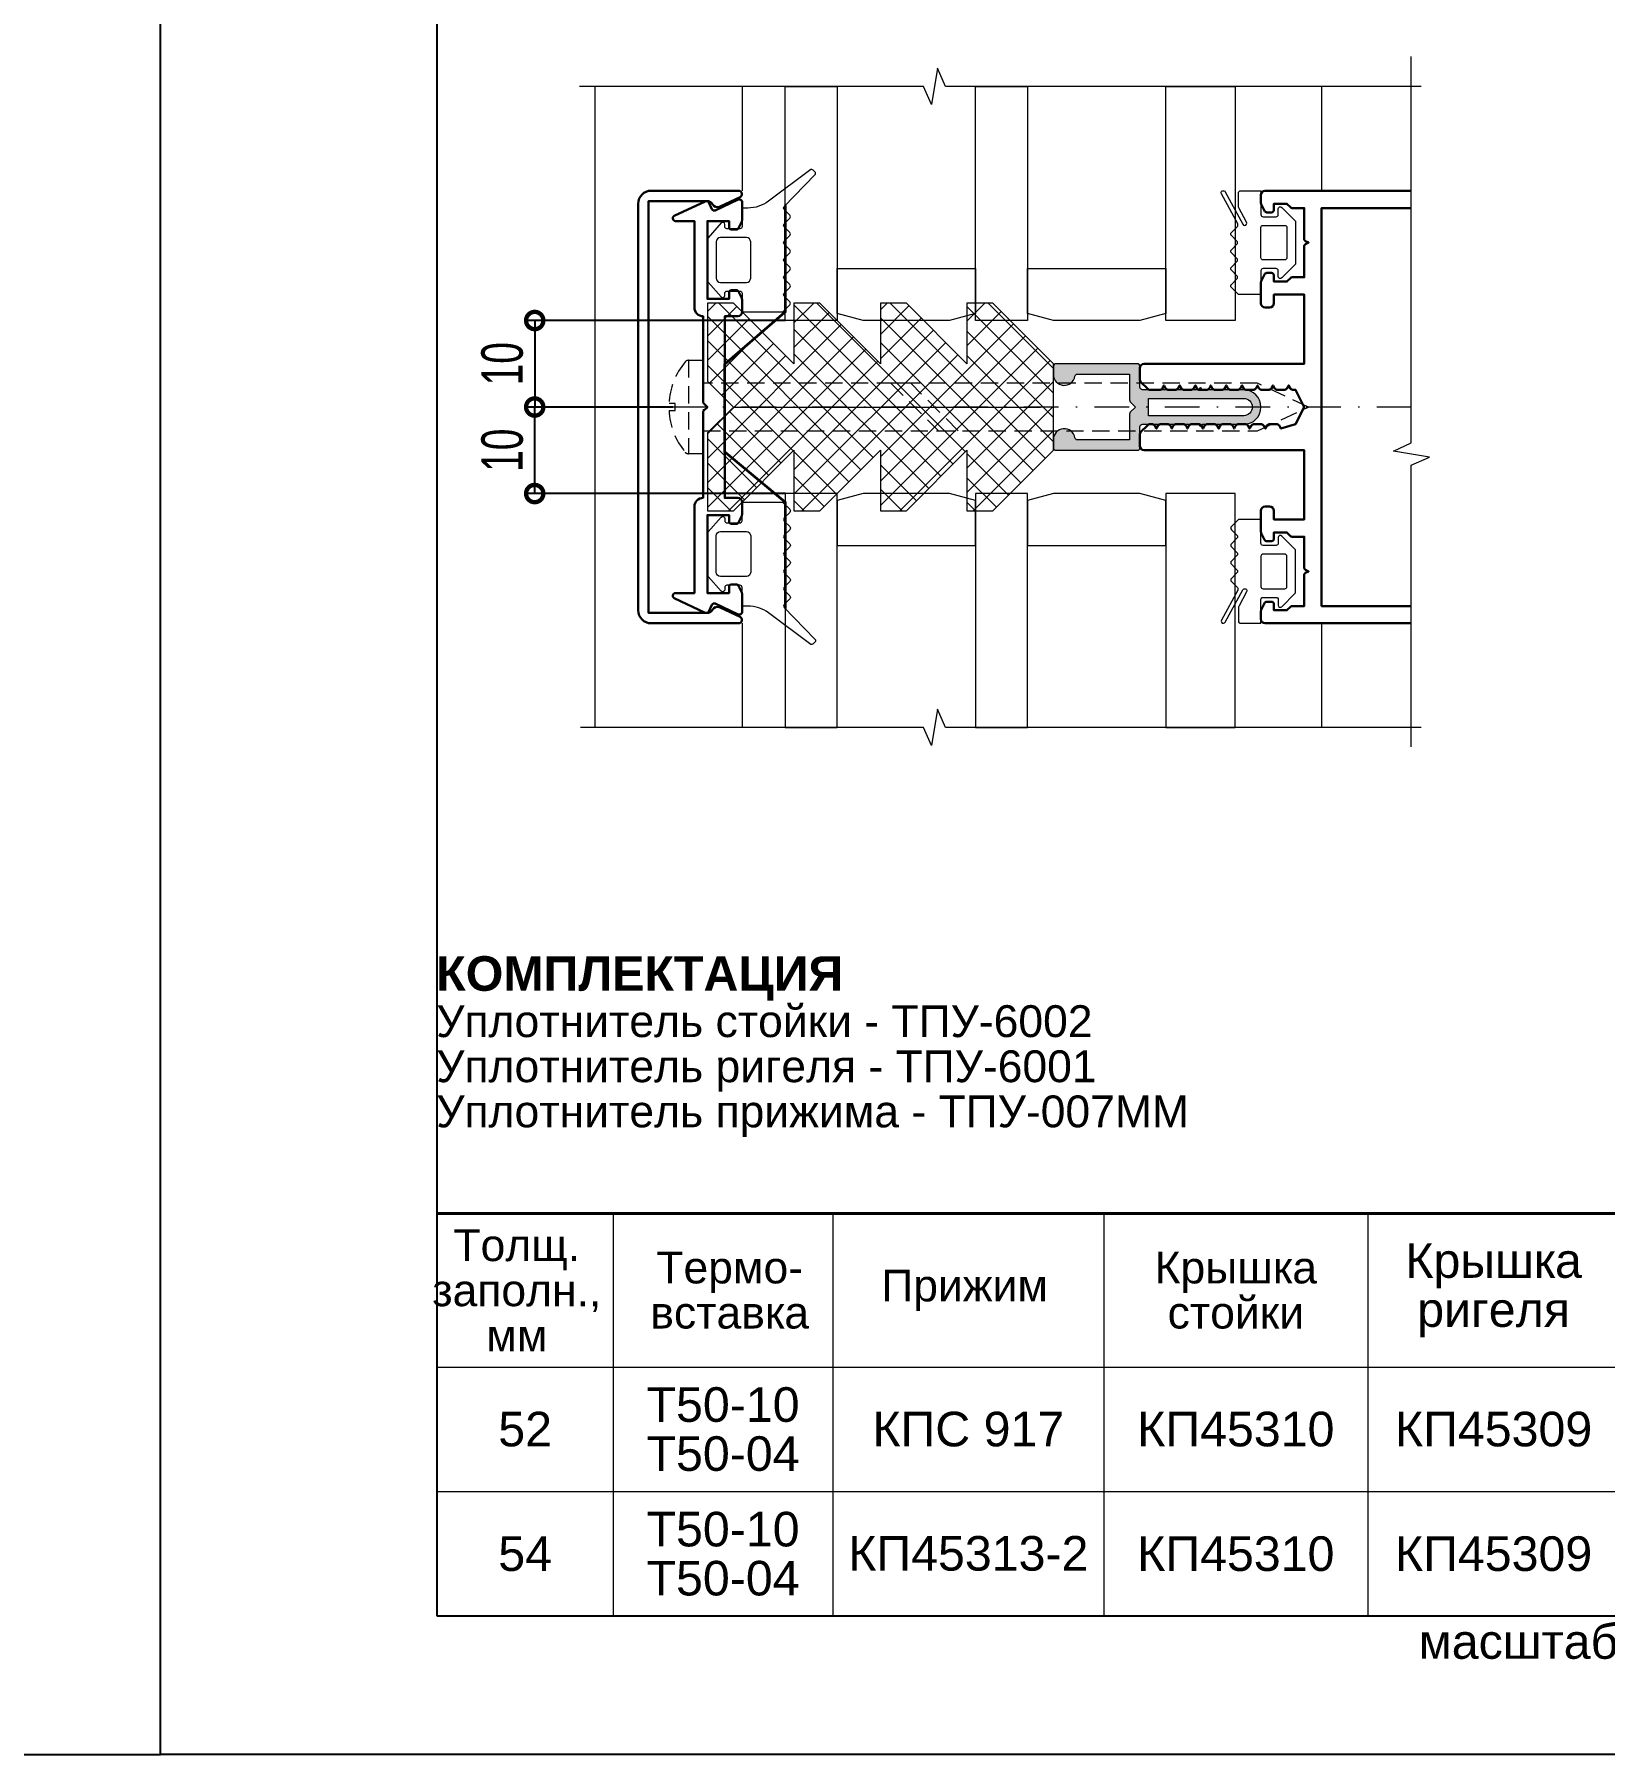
# Model space of a CAD drawing. Extents: x -37 to 8820, y -336 to 478.
# Drawn here: x 2510.9 to 2624.4, y 0 to 124.3 of the extents above; entities that cross this region are included whole.
import ezdxf

# ---------------------------------------------------------------- set-up
doc = ezdxf.new("R2010")
doc.units = 0
doc.header["$LTSCALE"] = 5
doc.linetypes.add('DASHDOT', pattern=[1, 0.5, -0.25, 0, -0.25])
doc.linetypes.add('HIDDEN', pattern=[0.375, 0.25, -0.125])
doc.layers.get('0').update_dxf_attribs({"linetype": 'CONTINUOUS', "lineweight": 30})
doc.layers.get('DEFPOINTS').update_dxf_attribs({"linetype": 'CONTINUOUS'})
for name, color, linetype, lineweight in [('1', 6, 'DASHDOT', 13), ('2', 3, 'HIDDEN', 13), ('Dimentions', 5, 'CONTINUOUS', 15), ('Glass', 5, 'CONTINUOUS', 20), ('Герлен', 7, 'CONTINUOUS', 60), ('Зигзаг', 1, 'CONTINUOUS', 15), ('Конструкции', 252, 'CONTINUOUS', 20), ('Рамки', 1, 'CONTINUOUS', 15), ('Текстовый', 7, 'CONTINUOUS', 9), ('Уплотнители', 1, 'CONTINUOUS', 20), ('Штриховка', 1, 'CONTINUOUS', 5)]:
    doc.layers.add(name, color=color, linetype=linetype, lineweight=lineweight)
doc.layers.add('Скрытые', color=14, linetype='CONTINUOUS', plot=False)
doc.styles.add('3', font='RUSS.SHX', dxfattribs={"width": 0.7, "height": 3})
doc.styles.add('Каталожный', font='arial.ttf', dxfattribs={"height": 2.5})
doc.dimstyles.new('MX1_6', dxfattribs={"dimtxt": 3, "dimasz": 2.5, "dimexe": 0.5, "dimexo": 0, "dimgap": 0.8, "dimtad": 1, "dimlfac": 1.6, "dimdsep": 46, "dimtxsty": '3', "dimcen": 0, "dimclrd": 256, "dimclre": 256, "dimclrt": 256, "dimaunit": 1, "dimadec": 0, "dimazin": 0, "dimtfac": 1, "dimtmove": 0, "dimatfit": 1, "dimfxl": 1, "dimtvp": 1, "dimtolj": 1, "dimtzin": 0, "dimarcsym": 0})

# ---------------------------------------------------------------- blocks, each defined once
blk = doc.blocks.new('_DotSmall')
at = {"color": 0, "linetype": 'ByBlock', "const_width": 0.5}
blk.add_lwpolyline([(-0.0625, 0, 1), (0.0625, 0, 1)], format="xyb", close=True, dxfattribs=at)
blk = doc.blocks.new('*D1251')
at = {"layer": 'DEFPOINTS', "color": 0, "linetype": 'Continuous', "transparency": 16777216}
for p in [(2565.16, 103.6), (2547.05, 97.35), (2557.03, 97.35)]:
    blk.add_point(p, dxfattribs=at)
at = {"layer": 'Dimentions', "linetype": 'Continuous', "lineweight": -2, "transparency": 16777216}
for p, q in [((2565.16, 103.6), (2546.55, 103.6)), ((2547.05, 103.6), (2547.05, 97.35)), ((2557.03, 97.35), (2546.55, 97.35))]:
    blk.add_line(p, q, dxfattribs=at)
at = {"layer": 'Dimentions', "linetype": 'Continuous', "lineweight": -2, "transparency": 16777216, "xscale": 2.5, "yscale": 2.5, "zscale": 2.5}
for p, rotation in [((2547.05, 103.6), 90), ((2547.05, 97.35), 270)]:
    blk.add_blockref('_DotSmall', p, dxfattribs=dict(at, rotation=rotation))
at = {"layer": 'Dimentions', "linetype": 'Continuous', "transparency": 16777216, "insert": (2544.71, 100.48), "char_height": 3, "attachment_point": 5, "rotation": 90, "style": '3'}
blk.add_mtext('\\A1;10', dxfattribs=at)
blk = doc.blocks.new('*D219')
at = {"layer": 'DEFPOINTS', "color": 0, "linetype": 'Continuous', "transparency": 16777216}
for p in [(2547.05, 97.35), (2557.03, 97.35), (2565.16, 91.1)]:
    blk.add_point(p, dxfattribs=at)
at = {"layer": 'Dimentions', "linetype": 'Continuous', "lineweight": -2, "transparency": 16777216}
for p, q in [((2557.03, 97.35), (2546.55, 97.35)), ((2547.05, 91.1), (2547.05, 97.35)), ((2565.16, 91.1), (2546.55, 91.1))]:
    blk.add_line(p, q, dxfattribs=at)
at = {"layer": 'Dimentions', "linetype": 'Continuous', "lineweight": -2, "transparency": 16777216, "xscale": 2.5, "yscale": 2.5, "zscale": 2.5}
for p, rotation in [((2547.05, 97.35), 90), ((2547.05, 91.1), 270)]:
    blk.add_blockref('_DotSmall', p, dxfattribs=dict(at, rotation=rotation))
at = {"layer": 'Dimentions', "linetype": 'Continuous', "transparency": 16777216, "insert": (2544.71, 94.23), "char_height": 3, "attachment_point": 5, "rotation": 90, "style": '3'}
blk.add_mtext('\\A1;10', dxfattribs=at)

msp = doc.modelspace()

# ---------------------------------------------------------------- hatches: boundary and pattern name
at = {"layer": 'Штриховка', "lineweight": 5}
h = msp.add_hatch(dxfattribs=at)
h.set_pattern_fill('NET', color=256, scale=10, angle=-45, style=0)
h.set_pattern_definition([(315, (5272.0057, 5173.15), (0.88388348, 0.88388348), []), (45, (5272.0057, 5173.15), (-0.88388348, 0.88388348), [])])
h.paths.add_polyline_path([(2559.533, 95.476), (2559.533, 89.851), (2561.408, 89.851), (2565.783, 94.226), (2565.783, 89.851), (2567.658, 89.851), (2572.033, 94.226), (2572.033, 89.851), (2573.908, 89.851), (2578.283, 94.226), (2578.283, 89.851), (2580.158, 89.851), (2584.533, 94.226), (2584.533, 100.476), (2580.158, 104.851), (2578.283, 104.851), (2578.283, 100.476), (2573.908, 104.851), (2572.033, 104.851), (2572.033, 100.476), (2567.658, 104.851), (2565.783, 104.851), (2565.783, 100.476), (2561.408, 104.851), (2559.533, 104.851), (2559.533, 99.226), (2561.408, 97.351)])
at = {"layer": 'Штриховка'}
h = msp.add_hatch(color=256, dxfattribs=at)
edge = h.paths.add_edge_path(flags=16)
edge.add_line((2591.4051, 97.976), (2598.2801, 97.976))
edge.add_arc((2598.2801, 97.351), 0.625, -90, 90, ccw=False)
edge.add_line((2598.2801, 96.726), (2591.4051, 96.726))
edge.add_line((2591.4051, 96.726), (2591.4051, 97.976))
edge = h.paths.add_edge_path()
edge.add_arc((2585.3113, 95.0072), 0.7812, 9.281799, 180)
edge.add_line((2584.5301, 95.0072), (2584.5301, 94.4135))
edge.add_arc((2584.7176, 94.4135), 0.1875, 180, 270)
edge.add_line((2584.7176, 94.226), (2590.5926, 94.226))
edge.add_arc((2590.5926, 94.4135), 0.1875, 270, 360)
edge.add_line((2590.7801, 94.4135), (2590.7801, 95.9135))
edge.add_arc((2590.9676, 95.9135), 0.1875, 90, 180, ccw=False)
edge.add_line((2590.9676, 96.101), (2595.0301, 96.101))
edge.add_arc((2595.1551, 96.101), 0.125, 180, 360)
edge.add_line((2595.2801, 96.101), (2598.2801, 96.101))
edge.add_arc((2598.2801, 97.351), 1.25, 270, 450)
edge.add_line((2598.2801, 98.601), (2595.2801, 98.601))
edge.add_arc((2595.1551, 98.601), 0.125, 0, 180)
edge.add_line((2595.0301, 98.601), (2590.9676, 98.601))
edge.add_arc((2590.9676, 98.7885), 0.1875, 180, 270, ccw=False)
edge.add_line((2590.7801, 98.7885), (2590.7801, 100.2885))
edge.add_arc((2590.5926, 100.2885), 0.1875, 0, 90)
edge.add_line((2590.5926, 100.476), (2584.7176, 100.476))
edge.add_arc((2584.7176, 100.2885), 0.1875, 90, 180)
edge.add_line((2584.5301, 100.2885), (2584.5301, 99.6947))
edge.add_arc((2585.3113, 99.6947), 0.7812, 180, 350.718201)
edge.add_arc((2586.2674, 99.5385), 0.1875, 90, 170.718201, ccw=False)
edge.add_line((2586.2674, 99.726), (2590.0301, 99.726))
edge.add_line((2590.0301, 99.726), (2590.0301, 97.8662))
edge.add_arc((2590.2176, 97.8662), 0.1875, 180, 225)
edge.add_line((2590.085, 97.7336), (2590.4676, 97.351))
edge.add_line((2590.4676, 97.351), (2590.085, 96.9684))
edge.add_arc((2590.2176, 96.8358), 0.1875, 135, 180)
edge.add_line((2590.0301, 96.8358), (2590.0301, 94.976))
edge.add_line((2590.0301, 94.976), (2586.2674, 94.976))
edge.add_arc((2586.2674, 95.1635), 0.1875, 189.281799, 270, ccw=False)

# ---------------------------------------------------------------- linework, layer by layer
for points in [[(2554.5301, 82.6635), (2554.5301, 112.0385, -0.41421356), (2555.4676, 112.976), (2561.7801, 112.976, -0.80258485), (2561.8858, 112.4994), (2560.4491, 111.8295, -0.40155944), (2559.8761, 112.0241, 0.27973928), (2559.5434, 112.226), (2555.2801, 112.226), (2555.2801, 82.476), (2559.5434, 82.476, 0.27973928), (2559.8761, 82.6779, -0.40155944), (2560.4491, 82.8725), (2561.8858, 82.2026, -0.80258485), (2561.7801, 81.726), (2555.4676, 81.726, -0.41421356)], [(2559.2176, 90.7886), (2559.2176, 96.9609, -0.19891237), (2559.2725, 97.0935), (2559.5301, 97.3511), (2559.2725, 97.6087, -0.19891237), (2559.2176, 97.7412), (2559.2176, 103.9136, -0.41421356), (2558.5926, 104.5386), (2558.5926, 110.7886), (2557.2176, 110.7886, -0.41421356), (2557.0301, 110.9761), (2557.0301, 110.9951, -0.29147342), (2557.1384, 111.165), (2559.3762, 112.2085, -0.41421356), (2559.6253, 112.1178), (2559.8453, 111.646, 0.41421356), (2560.0945, 111.5553), (2561.7634, 112.3335, -0.54861879), (2562.0301, 112.1636), (2562.0301, 110.8328, -0.11643382), (2562.0103, 110.749), (2561.7694, 110.2672, -0.28407904), (2561.6017, 110.1636), (2561.2801, 110.1636, -0.41421356), (2561.0926, 110.3511), (2561.0926, 110.7886), (2559.5301, 110.7886), (2559.5301, 105.1636), (2561.0926, 105.1636), (2561.0926, 105.6011, -0.41421356), (2561.2801, 105.7886), (2561.6017, 105.7886, -0.28407904), (2561.7694, 105.6849), (2562.0103, 105.2032, -0.11643382), (2562.0301, 105.1193), (2562.0301, 104.2261, -0.41421356), (2561.7176, 103.9136), (2560.7801, 103.9136), (2560.7801, 90.7886), (2561.7176, 90.7886, -0.41421356), (2562.0301, 90.4761), (2562.0301, 89.5828, -0.11643382), (2562.0103, 89.499), (2561.7694, 89.0172, -0.28407904), (2561.6017, 88.9136), (2561.2801, 88.9136, -0.41421356), (2561.0926, 89.1011), (2561.0926, 89.5386), (2559.5301, 89.5386), (2559.5301, 83.9136), (2561.0926, 83.9136), (2561.0926, 84.3511, -0.41421356), (2561.2801, 84.5386), (2561.6017, 84.5386, -0.28407904), (2561.7694, 84.4349), (2562.0103, 83.9532, -0.11643382), (2562.0301, 83.8693), (2562.0301, 82.5386, -0.54861879), (2561.7634, 82.3686), (2560.0945, 83.1468, 0.41421356), (2559.8453, 83.0561), (2559.6253, 82.5843, -0.41421356), (2559.3762, 82.4936), (2557.1384, 83.5371, -0.29147342), (2557.0301, 83.7071), (2557.0301, 83.7261, -0.41421356), (2557.2176, 83.9136), (2558.5926, 83.9136), (2558.5926, 90.1636, -0.41421356)]]:
    msp.add_lwpolyline(points, format="xyb", close=True)
msp.add_lwpolyline([(2610.3952, 81.726), (2599.8426, 81.726, -0.41421356), (2599.5301, 82.0385), (2599.5301, 82.6192, -0.11643382), (2599.5499, 82.7031), (2599.7908, 83.1848, -0.28407904), (2599.9585, 83.2885), (2600.2801, 83.2885, -0.41421356), (2600.4676, 83.101), (2600.4676, 82.6635), (2601.4051, 82.6635), (2601.6627, 82.9211, -0.19891237), (2601.7953, 82.976), (2602.6551, 82.976), (2602.6551, 85.2039, -0.28407904), (2602.7587, 85.3716), (2602.9676, 85.476), (2602.7587, 85.5804, -0.28407904), (2602.6551, 85.7481), (2602.6551, 87.976), (2601.7953, 87.976, -0.19891237), (2601.6627, 88.0309), (2601.4051, 88.2885), (2600.4676, 88.2885), (2600.4676, 87.851, -0.41421356), (2600.2801, 87.6635), (2599.9585, 87.6635, -0.28407904), (2599.7908, 87.7671), (2599.5499, 88.2489, -0.11643382), (2599.5301, 88.3328), (2599.5301, 89.851, -0.41421356), (2599.8426, 90.1635), (2600.1551, 90.1635, -0.41421356), (2600.4676, 89.851), (2600.4676, 89.226), (2602.6551, 89.226), (2602.6551, 94.226), (2591.0926, 94.226, -0.41421356), (2590.7801, 94.5385), (2590.7801, 95.3983, -0.19891237), (2590.835, 95.5309), (2591.3502, 96.0461, -0.19891237), (2591.4828, 96.101), (2591.6955, 96.101, -0.28407904), (2591.8632, 95.9973), (2591.9676, 95.7885), (2592.072, 95.9973, -0.28407904), (2592.2397, 96.101), (2592.8205, 96.101, -0.28407904), (2592.9882, 95.9973), (2593.0926, 95.7885), (2593.197, 95.9973, -0.28407904), (2593.3647, 96.101), (2593.9455, 96.101, -0.28407904), (2594.1132, 95.9973), (2594.2176, 95.7885), (2594.322, 95.9973, -0.28407904), (2594.4897, 96.101), (2595.0705, 96.101, -0.28407904), (2595.2382, 95.9973), (2595.3426, 95.7885), (2595.447, 95.9973, -0.28407904), (2595.6147, 96.101), (2596.1955, 96.101, -0.28407904), (2596.3632, 95.9973), (2596.4676, 95.7885), (2596.572, 95.9973, -0.28407904), (2596.7397, 96.101), (2597.3205, 96.101, -0.28407904), (2597.4882, 95.9973), (2597.5926, 95.7885), (2597.697, 95.9973, -0.28407904), (2597.8647, 96.101), (2598.4455, 96.101, -0.28407904), (2598.6132, 95.9973), (2598.7176, 95.7885), (2598.822, 95.9973, -0.28407904), (2598.9897, 96.101), (2599.5705, 96.101, -0.28407904), (2599.7382, 95.9973), (2599.8426, 95.7885), (2599.947, 95.9973, -0.28407904), (2600.1147, 96.101), (2600.6955, 96.101, -0.28407904), (2600.8632, 95.9973), (2600.9676, 95.7885), (2602.0301, 96.101), (2602.6551, 97.351), (2602.0301, 98.601), (2601.8022, 98.601, -0.28407904), (2601.6345, 98.7046), (2601.5301, 98.9135), (2601.4257, 98.7046, -0.28407904), (2601.258, 98.601), (2600.6772, 98.601, -0.28407904), (2600.5095, 98.7046), (2600.4051, 98.9135), (2600.3007, 98.7046, -0.28407904), (2600.133, 98.601), (2599.5522, 98.601, -0.28407904), (2599.3845, 98.7046), (2599.2801, 98.9135), (2599.1757, 98.7046, -0.28407904), (2599.008, 98.601), (2598.4272, 98.601, -0.28407904), (2598.2595, 98.7046), (2598.1551, 98.9135), (2598.0507, 98.7046, -0.28407904), (2597.883, 98.601), (2597.3022, 98.601, -0.28407904), (2597.1345, 98.7046), (2597.0301, 98.9135), (2596.9257, 98.7046, -0.28407904), (2596.758, 98.601), (2596.1772, 98.601, -0.28407904), (2596.0095, 98.7046), (2595.9051, 98.9135), (2595.8007, 98.7046, -0.28407904), (2595.633, 98.601), (2595.0522, 98.601, -0.28407904), (2594.8845, 98.7046), (2594.7801, 98.9135), (2594.6757, 98.7046, -0.28407904), (2594.508, 98.601), (2593.9272, 98.601, -0.28407904), (2593.7595, 98.7046), (2593.6551, 98.9135), (2593.5507, 98.7046, -0.28407904), (2593.383, 98.601), (2592.8022, 98.601, -0.28407904), (2592.6345, 98.7046), (2592.5301, 98.9135), (2592.4257, 98.7046, -0.28407904), (2592.258, 98.601), (2591.4828, 98.601, -0.19891237), (2591.3502, 98.6559), (2590.835, 99.1711, -0.19891237), (2590.7801, 99.3037), (2590.7801, 100.1635, -0.41421356), (2591.0926, 100.476), (2602.6551, 100.476), (2602.6551, 105.476), (2600.4676, 105.476), (2600.4676, 104.851, -0.41421356), (2600.1551, 104.5385), (2599.8426, 104.5385, -0.41421356), (2599.5301, 104.851), (2599.5301, 106.3692, -0.11643382), (2599.5499, 106.4531), (2599.7908, 106.9348, -0.28407904), (2599.9585, 107.0385), (2600.2801, 107.0385, -0.41421356), (2600.4676, 106.851), (2600.4676, 106.4135), (2601.4051, 106.4135), (2601.6627, 106.6711, -0.19891237), (2601.7953, 106.726), (2602.6551, 106.726), (2602.6551, 108.9539, -0.28407904), (2602.7587, 109.1216), (2602.9676, 109.226), (2602.7587, 109.3304, -0.28407904), (2602.6551, 109.4981), (2602.6551, 111.726), (2601.7953, 111.726, -0.19891237), (2601.6627, 111.7809), (2601.4051, 112.0385), (2600.4676, 112.0385), (2600.4676, 111.601, -0.41421356), (2600.2801, 111.4135), (2599.9585, 111.4135, -0.28407904), (2599.7908, 111.5171), (2599.5499, 111.9989, -0.11643382), (2599.5301, 112.0828), (2599.5301, 112.6635, -0.41421356), (2599.8426, 112.976), (2610.3952, 112.976)], format="xyb")
msp.add_lwpolyline([(2610.3952, 82.976), (2603.9051, 82.976), (2603.9051, 111.726), (2610.3952, 111.726)])
at = {"layer": '1'}
msp.add_line((2610.3952, 97.351), (2557.0301, 97.351), dxfattribs=at)
at = {"layer": '2'}
msp.add_line((2558.1615, 100.726), (2558.1615, 93.976), dxfattribs=at)
msp.add_lwpolyline([(2556.7547, 97.5966, -0.16184886), (2557.9205, 100.6124, -0.22388754), (2558.1615, 100.726), (2559.2176, 100.726), (2559.2176, 93.976), (2558.1615, 93.976, -0.22388754), (2557.9205, 94.0896, -0.16184886), (2556.7547, 97.1054), (2557.1924, 97.1054), (2557.1924, 97.5966)], format="xyb", close=True, dxfattribs=at)
for points in [[(2559.2176, 95.6322), (2599.2817, 95.6322), (2602.9676, 97.351), (2599.2817, 99.0697), (2559.2176, 99.0697)], [(2572.7875, 99.0697), (2576.225, 95.6322), (2577.6573, 95.6322), (2574.2198, 99.0697)]]:
    msp.add_lwpolyline(points, close=True, dxfattribs=at)
at = {"layer": 'Glass'}
for points in [[(2568.9051, 120.5062), (2568.9051, 103.601), (2565.1551, 103.601), (2565.1551, 120.5062)], [(2582.6551, 120.5062), (2582.6551, 103.601), (2578.9051, 103.601), (2578.9051, 120.5062)], [(2592.6551, 103.601), (2592.6551, 120.5062), (2597.6551, 120.5062), (2597.6551, 103.601)], [(2568.9051, 104.1034), (2568.9051, 107.351), (2578.9051, 107.351), (2578.9051, 104.1034), (2577.0301, 103.601), (2570.7801, 103.601)], [(2582.6551, 104.1034), (2582.6551, 107.351), (2592.6551, 107.351), (2592.6551, 104.1034), (2590.7801, 103.601), (2584.5301, 103.601)], [(2568.9051, 74.1958), (2568.9051, 91.101), (2565.1551, 91.101), (2565.1551, 74.1958)], [(2568.9051, 90.5986), (2568.9051, 87.351), (2578.9051, 87.351), (2578.9051, 90.5986), (2577.0301, 91.101), (2570.7801, 91.101)], [(2582.6551, 74.1958), (2582.6551, 91.101), (2578.9051, 91.101), (2578.9051, 74.1958)], [(2582.6551, 90.5986), (2582.6551, 87.351), (2592.6551, 87.351), (2592.6551, 90.5986), (2590.7801, 91.101), (2584.5301, 91.101)], [(2592.6551, 91.101), (2592.6551, 74.1958), (2597.6551, 74.1958), (2597.6551, 91.101)]]:
    msp.add_lwpolyline(points, close=True, dxfattribs=at)
at = {"layer": 'Герлен', "lineweight": 40}
msp.add_line((2540, 39.0868), (2705, 39.0868), dxfattribs=at)
at = {"layer": 'Герлен', "ltscale": 2, "const_width": 0.1875}
msp.add_lwpolyline([(2565.1551, 82.7885), (2565.1551, 90.476), (2560.7801, 94.1135), (2560.7801, 100.4427), (2565.1551, 104.226), (2565.1551, 111.9135)], dxfattribs=at)
at = {"layer": 'Зигзаг'}
for points in [[(2611.1123, 120.5062), (2576.7448, 120.5062), (2576.164, 121.8241), (2575.7283, 119.2114), (2575.1458, 120.5062), (2550.2825, 120.5062)], [(2610.3952, 72.8029), (2610.3952, 93.1551), (2611.7131, 93.736), (2609.1004, 94.1716), (2610.3952, 94.7541), (2610.3952, 122.6808)], [(2611.1123, 74.1958), (2576.7448, 74.1958), (2576.164, 75.5137), (2575.7283, 72.901), (2575.1458, 74.1958), (2550.3689, 74.1958)]]:
    msp.add_lwpolyline(points, dxfattribs=at)
at = {"layer": 'Конструкции'}
for p, q in [((2562.0301, 120.5062), (2562.0301, 112.976)), ((2603.9051, 120.5062), (2603.9051, 112.976)), ((2562.0301, 81.726), (2562.0301, 74.1958)), ((2603.9051, 81.726), (2603.9051, 74.1958))]:
    msp.add_line(p, q, dxfattribs=at)
msp.add_lwpolyline([(2551.4051, 120.5062), (2551.4051, 74.1958)], dxfattribs=at)
at = {"layer": 'Рамки'}
for p, q in [((2552.7124, 39.0868), (2552.7124, 10)), ((2568.604, 39.0868), (2568.604, 10)), ((2588.1643, 39.0868), (2588.1643, 10)), ((2607.2614, 39.0868), (2607.2614, 10)), ((2540, 28), (2705, 28)), ((2540, 19), (2705, 19)), ((2540, 10), (2705, 10))]:
    msp.add_line(p, q, dxfattribs=at)
at = {"layer": 'Скрытые', "linetype": 'Continuous'}
for points in [[(2520, 297), (2310, 297), (2310, 0), (2520, 0)], [(2520, 297), (2730, 297), (2730, 0), (2520, 0)], [(2540, 10), (2540, 287), (2705, 287), (2705, 10)]]:
    msp.add_lwpolyline(points, close=True, dxfattribs=at)
at = {"layer": 'Уплотнители'}
msp.add_line((2561.408, 97.351), (2583.5955, 97.351), dxfattribs=at)
for points in [[(2560.7801, 105.5697, -0.41421356), (2560.9363, 105.726), (2561.8738, 105.726, -0.41421356), (2562.0301, 105.5697), (2562.0301, 104.226), (2564.918, 104.226, 0.19891237), (2565.0064, 104.2626), (2565.4843, 104.7405, 0.41421356), (2565.4843, 104.9615), (2565.0803, 105.3655, -0.41421356), (2565.0803, 105.5865), (2565.4843, 105.9905, 0.41421356), (2565.4843, 106.2115), (2565.0803, 106.6155, -0.41421356), (2565.0803, 106.8365), (2565.4843, 107.2405, 0.41421356), (2565.4843, 107.4615), (2565.0803, 107.8655, -0.41421356), (2565.0803, 108.0865), (2565.4843, 108.4905, 0.41421356), (2565.4843, 108.7115), (2565.0803, 109.1155, -0.41421356), (2565.0803, 109.3365), (2565.4843, 109.7405, 0.41421356), (2565.4843, 109.9615), (2565.0803, 110.3655, -0.41421356), (2565.0803, 110.5865), (2565.4843, 110.9905, 0.41421356), (2565.4843, 111.2115), (2565.0803, 111.6155, -0.41421356), (2565.0803, 111.8365), (2567.2946, 114.1155, 0.41421356), (2567.2946, 114.3365), (2567.1633, 114.4678, 0.29253821), (2566.9988, 114.5039), (2563.9456, 112.2231, -0.16178775), (2562.4494, 111.726), (2562.0301, 111.726), (2562.0301, 110.3822, -0.41421356), (2561.8738, 110.226), (2560.9363, 110.226, -0.41421356), (2560.7801, 110.3822), (2560.7801, 110.5385, 0.66858666), (2560.5132, 110.6489), (2559.5757, 109.5842, 0.19861919), (2559.5301, 109.4739), (2559.5301, 106.4781, 0.19861919), (2559.5757, 106.3678), (2560.5132, 105.3031, 0.66858666), (2560.7801, 105.4135)], [(2598.491, 110.7068), (2597.924, 111.7518, -0.12491271), (2597.9051, 111.8263), (2597.9051, 112.8197, -0.41421356), (2598.0613, 112.976), (2599.5301, 112.976), (2599.5301, 111.2572, 0.41421356), (2599.6863, 111.101), (2600.6238, 111.101, 0.41421356), (2600.7801, 111.2572), (2600.7801, 111.6635, -0.66858666), (2601.047, 111.7739), (2601.9845, 110.8342, -0.19861919), (2602.0301, 110.7239), (2602.0301, 107.7281, -0.19861919), (2601.9845, 107.6178), (2601.047, 106.6781, -0.66858666), (2600.7801, 106.7885), (2600.7801, 107.1947, 0.41421356), (2600.6238, 107.351), (2599.6863, 107.351, 0.41421356), (2599.5301, 107.1947), (2599.5301, 105.476), (2597.9698, 105.476, -0.19891237), (2597.8593, 105.5218), (2597.3906, 105.9905, -0.41421356), (2597.3906, 106.2115), (2597.7946, 106.6155, 0.41421356), (2597.7946, 106.8365), (2597.3906, 107.2405, -0.41421356), (2597.3906, 107.4615), (2597.7946, 107.8655, 0.41421356), (2597.7946, 108.0865), (2597.3906, 108.4905, -0.41421356), (2597.3906, 108.7115), (2597.7946, 109.1155, 0.41421356), (2597.7946, 109.3365), (2597.3906, 109.7405, -0.41421356), (2597.3906, 109.9615), (2597.8226, 110.3935, 0.33207606), (2597.8495, 110.5785), (2596.674, 112.7452, -1), (2596.9487, 112.8943), (2598.2163, 110.5577, 1)], [(2560.1551, 109.2885), (2560.1551, 106.6635, 0.41421356), (2560.4676, 106.351), (2562.3426, 106.351, 0.41421356), (2562.6551, 106.6635), (2562.6551, 109.2885, 0.41421356), (2562.3426, 109.601), (2560.4676, 109.601, 0.41421356)], [(2601.4051, 110.3197), (2601.4051, 108.1322, -0.41421356), (2601.2488, 107.976), (2599.6863, 107.976, -0.41421356), (2599.5301, 108.1322), (2599.5301, 110.3197, -0.41421356), (2599.6863, 110.476), (2601.2488, 110.476, -0.41421356)], [(2586.0824, 95.1333, 0.92211283), (2584.5301, 95.0072), (2584.5301, 94.4135, 0.41421356), (2584.7176, 94.226), (2590.5926, 94.226, 0.41421356), (2590.7801, 94.4135), (2590.7801, 95.9135, -0.41421356), (2590.9676, 96.101), (2595.0301, 96.101, 1), (2595.2801, 96.101), (2598.2801, 96.101, 1), (2598.2801, 98.601), (2595.2801, 98.601, 1), (2595.0301, 98.601), (2590.9676, 98.601, -0.41421356), (2590.7801, 98.7885), (2590.7801, 100.2885, 0.41421356), (2590.5926, 100.476), (2584.7176, 100.476, 0.41421356), (2584.5301, 100.2885), (2584.5301, 99.6947, 0.92211283), (2586.0824, 99.5687, -0.36752318), (2586.2674, 99.726), (2590.0301, 99.726), (2590.0301, 97.8662, 0.19891237), (2590.085, 97.7336), (2590.4676, 97.351), (2590.085, 96.9684, 0.19891237), (2590.0301, 96.8358), (2590.0301, 94.976), (2586.2674, 94.976, -0.36752318)], [(2591.4051, 97.976), (2598.2801, 97.976, -1), (2598.2801, 96.726), (2591.4051, 96.726)], [(2560.7801, 89.1322, 0.41421356), (2560.9363, 88.976), (2561.8738, 88.976, 0.41421356), (2562.0301, 89.1322), (2562.0301, 90.476), (2564.918, 90.476, -0.19891237), (2565.0064, 90.4394), (2565.4843, 89.9615, -0.41421356), (2565.4843, 89.7405), (2565.0803, 89.3365, 0.41421356), (2565.0803, 89.1155), (2565.4843, 88.7115, -0.41421356), (2565.4843, 88.4905), (2565.0803, 88.0865, 0.41421356), (2565.0803, 87.8655), (2565.4843, 87.4615, -0.41421356), (2565.4843, 87.2405), (2565.0803, 86.8365, 0.41421356), (2565.0803, 86.6155), (2565.4843, 86.2115, -0.41421356), (2565.4843, 85.9905), (2565.0803, 85.5865, 0.41421356), (2565.0803, 85.3655), (2565.4843, 84.9615, -0.41421356), (2565.4843, 84.7405), (2565.0803, 84.3365, 0.41421356), (2565.0803, 84.1155), (2565.4843, 83.7115, -0.41421356), (2565.4843, 83.4905), (2565.0803, 83.0865, 0.41421356), (2565.0803, 82.8655), (2567.2946, 80.5865, -0.41421356), (2567.2946, 80.3655), (2567.1633, 80.2342, -0.29253821), (2566.9988, 80.1981), (2563.9456, 82.4789, 0.16178775), (2562.4494, 82.976), (2562.0301, 82.976), (2562.0301, 84.3197, 0.41421356), (2561.8738, 84.476), (2560.9363, 84.476, 0.41421356), (2560.7801, 84.3197), (2560.7801, 84.1635, -0.66858666), (2560.5132, 84.0531), (2559.5757, 85.1178, -0.19861919), (2559.5301, 85.2281), (2559.5301, 88.2239, -0.19861919), (2559.5757, 88.3342), (2560.5132, 89.3989, -0.66858666), (2560.7801, 89.2885)], [(2560.1551, 85.4135), (2560.1551, 88.0385, -0.41421356), (2560.4676, 88.351), (2562.3426, 88.351, -0.41421356), (2562.6551, 88.0385), (2562.6551, 85.4135, -0.41421356), (2562.3426, 85.101), (2560.4676, 85.101, -0.41421356)], [(2598.491, 83.9952), (2597.924, 82.9502, 0.12491271), (2597.9051, 82.8757), (2597.9051, 81.8822, 0.41421356), (2598.0613, 81.726), (2599.5301, 81.726), (2599.5301, 83.4447, -0.41421356), (2599.6863, 83.601), (2600.6238, 83.601, -0.41421356), (2600.7801, 83.4447), (2600.7801, 83.0385, 0.66858666), (2601.047, 82.9281), (2601.9845, 83.8678, 0.19861919), (2602.0301, 83.9781), (2602.0301, 86.9739, 0.19861919), (2601.9845, 87.0842), (2601.047, 88.0239, 0.66858666), (2600.7801, 87.9135), (2600.7801, 87.5072, -0.41421356), (2600.6238, 87.351), (2599.6863, 87.351, -0.41421356), (2599.5301, 87.5072), (2599.5301, 89.226), (2597.9698, 89.226, 0.19891237), (2597.8593, 89.1802), (2597.3906, 88.7115, 0.41421356), (2597.3906, 88.4905), (2597.7946, 88.0865, -0.41421356), (2597.7946, 87.8655), (2597.3906, 87.4615, 0.41421356), (2597.3906, 87.2405), (2597.7946, 86.8365, -0.41421356), (2597.7946, 86.6155), (2597.3906, 86.2115, 0.41421356), (2597.3906, 85.9905), (2597.7946, 85.5865, -0.41421356), (2597.7946, 85.3655), (2597.3906, 84.9615, 0.41421356), (2597.3906, 84.7405), (2597.8226, 84.3085, -0.33207606), (2597.8495, 84.1235), (2596.674, 81.9568, 1), (2596.9487, 81.8077), (2598.2163, 84.1443, -1)], [(2601.4051, 84.3822), (2601.4051, 86.5697, 0.41421356), (2601.2488, 86.726), (2599.6863, 86.726, 0.41421356), (2599.5301, 86.5697), (2599.5301, 84.3822, 0.41421356), (2599.6863, 84.226), (2601.2488, 84.226, 0.41421356)]]:
    msp.add_lwpolyline(points, format="xyb", close=True, dxfattribs=at)
msp.add_lwpolyline([(2559.533, 95.476), (2559.533, 89.851), (2561.408, 89.851), (2565.783, 94.226), (2565.783, 89.851), (2567.658, 89.851), (2572.033, 94.226), (2572.033, 89.851), (2573.908, 89.851), (2578.283, 94.226), (2578.283, 89.851), (2580.158, 89.851), (2584.533, 94.226), (2584.533, 100.476), (2580.158, 104.851), (2578.283, 104.851), (2578.283, 100.476), (2573.908, 104.851), (2572.033, 104.851), (2572.033, 100.476), (2567.658, 104.851), (2565.783, 104.851), (2565.783, 100.476), (2561.408, 104.851), (2559.533, 104.851), (2559.533, 99.226), (2561.408, 97.351)], close=True, dxfattribs=at)

# ---------------------------------------------------------------- texts
at = {"layer": 'Скрытые', "linetype": 'Continuous', "insert": (2622.5, 7.9386), "char_height": 3.5, "width": 165, "attachment_point": 5, "style": 'Каталожный'}
msp.add_mtext('\\pxqc;{\\H0.71429x;масштаб 1:1,6}', dxfattribs=at)
at = {"layer": 'Текстовый', "linetype": 'Continuous', "line_spacing_factor": 0.85, "style": 'Каталожный'}
for s, insert, char_height, width, attachment_point in [('\\P\\pxql;{\\fArial|b1|i0|c204|p34;КОМПЛЕКТАЦИЯ\\P\\pi-2,l2,r-2.0333,se1.0833,t4;\\fArial|b0|i0|c204|p34;\\H0.92x;Уплотнитель стойки - ТПУ-6002\\PУплотнитель ригеля - ТПУ-6001\\PУплотнитель прижима - ТПУ-007ММ}', (2539.934, 61.2198), 2.5, 66.020014, 1), ('Толщ.\\Pзаполн.,\\Pмм', (2545.7528, 33.5434), 2.3, 27.25, 5), ('Термо-\\Pвставка', (2561.1384, 33.5434), 2.3, 12.276865, 5), ('Крышка \\Pстойки', (2597.7128, 33.5434), 2.3, 19.097083, 5), ('Крышка ригеля', (2616.3414, 33.5434), 2.5, 18.1601, 5), ('Прижим', (2578.1156, 33.5434), 2.3, 27.25, 5), ('Т50-10\\PТ50-04', (2560.6582, 23.5), 2.5, 13.891532, 5), ('52', (2546.3562, 23.5), 2.5, 12.712441, 5), ('КПС 917', (2578.3841, 23.5), 2.5, 19.560325, 5), ('КП45310', (2597.7128, 23.5), 2.5, 19.097083, 5), ('КП45309', (2616.3414, 23.5), 2.5, 18.1601, 5), ('Т50-10\\PТ50-04', (2560.6582, 14.5), 2.5, 13.891532, 5), ('54', (2546.3562, 14.5), 2.5, 12.712441, 5), ('КП45313-2', (2578.3841, 14.5224), 2.5, 19.560325, 5), ('КП45310', (2597.7128, 14.5), 2.5, 19.097083, 5), ('КП45309', (2616.3414, 14.5), 2.5, 18.1601, 5)]:
    msp.add_mtext(s, dxfattribs=dict(at, insert=insert, char_height=char_height, width=width, attachment_point=attachment_point))

# ---------------------------------------------------------------- dimensions: what is measured, and where the dimension line sits
at = {"layer": 'Dimentions', "linetype": 'Continuous'}
for p1, angle, picture, middle in [((2565.1551, 103.601), 90, '*D1251', (2544.708, 100.476)), ((2565.1551, 91.101), 270, '*D219', (2544.708, 94.226))]:
    dim = msp.add_linear_dim(base=(2547.0509, 97.351), p1=p1, p2=(2557.0301, 97.351), angle=angle, dimstyle='MX1_6', override={"dimdec": 1, "dimblk1": 'DotSmall', "dimblk2": 'DotSmall', "dimsah": 1}, dxfattribs=at)
    dim.commit()
    dim.dimension.update_dxf_attribs({"geometry": picture, "text_midpoint": middle})

doc.saveas('drawing.dxf')
